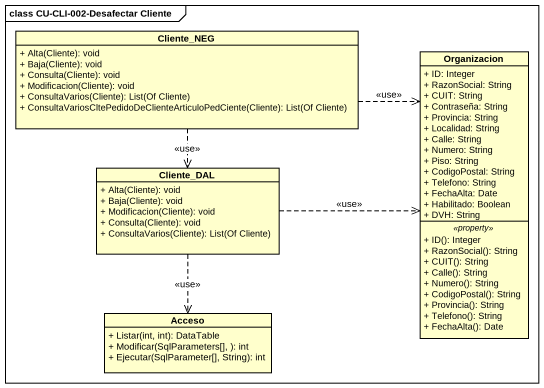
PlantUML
@startuml
mainframe class CU-CLI-002-Desafectar Cliente
hide circle
hide empty members
skinparam classAttributeIconSize 0
class Cliente_NEG {
  + Alta(Cliente): void
  + Baja(Cliente): void
  + Consulta(Cliente): void
  + Modificacion(Cliente): void
  + ConsultaVarios(Cliente): List(Of Cliente)
  + ConsultaVariosCltePedidoDeClienteArticuloPedCiente(Cliente): List(Of Cliente)
}
class Organizacion {
  + ID: Integer
  + RazonSocial: String
  + CUIT: String
  + Contraseña: String
  + Provincia: String
  + Localidad: String
  + Calle: String
  + Numero: String
  + Piso: String
  + CodigoPostal: String
  + Telefono: String
  + FechaAlta: Date
  + Habilitado: Boolean
  + DVH: String
  .. <<property>> ..
  + ID(): Integer
  + RazonSocial(): String
  + CUIT(): String
  + Calle(): String
  + Numero(): String
  + CodigoPostal(): String
  + Provincia(): String
  + Telefono(): String
  + FechaAlta(): Date
}
class Cliente_DAL {
  + Alta(Cliente): void
  + Baja(Cliente): void
  + Modificacion(Cliente): void
  + Consulta(Cliente): void
  + ConsultaVarios(Cliente): List(Of Cliente)
}
class Acceso {
  + Listar(int, int): DataTable
  + Modificar(SqlParameters[], ): int
  + Ejecutar(SqlParameter[], String): int
}
Cliente_NEG .right.> Organizacion : <<use>>
Cliente_NEG ..> Cliente_DAL : <<use>>
Cliente_DAL .right.> Organizacion : <<use>>
Cliente_DAL ..> Acceso : <<use>>
@enduml
